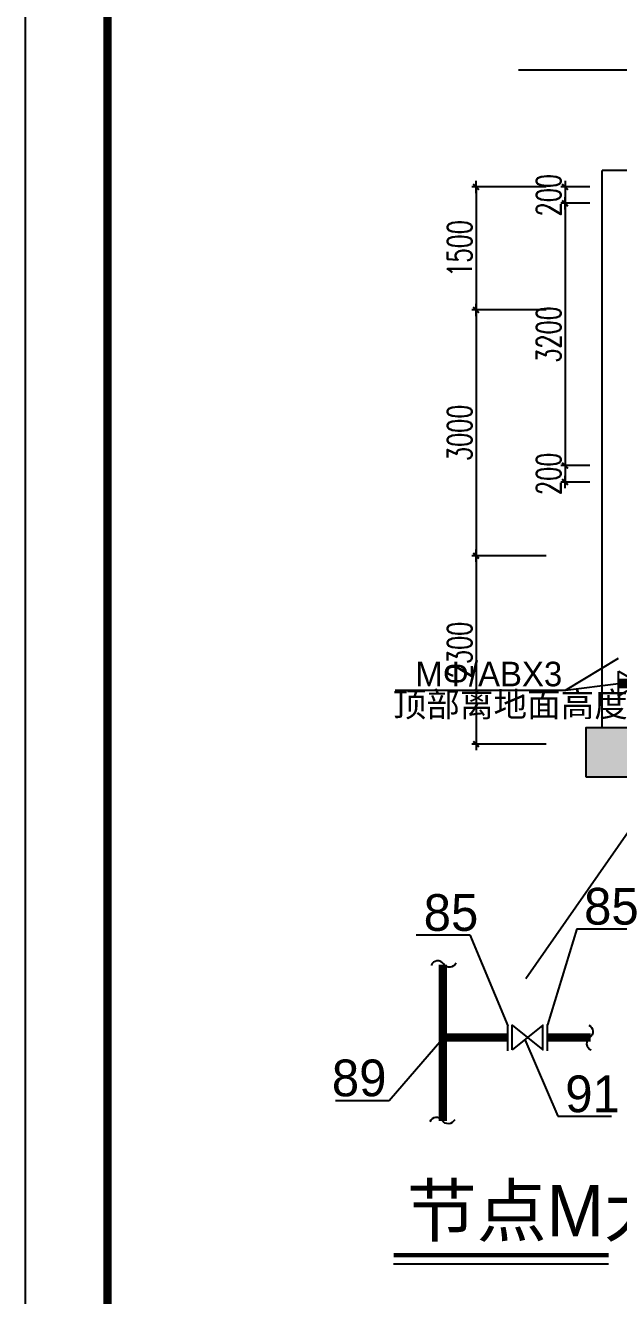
# Model space of a CAD drawing. Header units: millimetres. Extents: x 10779125 to 11142123, y -372083 to -144871.
# Drawn here: x 10950853 to 10958082, y -292356 to -276858 of the extents above; entities that cross this region are included whole.
import ezdxf

# ---------------------------------------------------------------- set-up
doc = ezdxf.new("R2010")
doc.units = ezdxf.units.MM
doc.header["$LTSCALE"] = 1000
doc.header["$MEASUREMENT"] = 0
doc.layers.get('0').update_dxf_attribs({"color": 255, "linetype": 'CONTINUOUS'})
for name, color, linetype in [('8', 8, 'CONTINUOUS'), ('_标注', 7, 'CONTINUOUS'), ('PUB_HATCH', 8, 'CONTINUOUS'), ('TAB', 7, 'CONTINUOUS'), ('WW_PJ', 7, 'CONTINUOUS'), ('接水图层', 7, 'CONTINUOUS'), ('灭火器', 6, 'CONTINUOUS')]:
    doc.layers.add(name, color=color, linetype=linetype)
doc.styles.add('C3', font='txt_____.ttf', dxfattribs={"width": 0.75, "bigfont": 'HZTXT'})
doc.styles.add('FHZ', font='romans', dxfattribs={"width": 0.67, "bigfont": 'fhztxt'})
doc.styles.get("Standard").update_dxf_attribs({"font": 'symbol.ttf'})

# ---------------------------------------------------------------- blocks, each defined once
blk = doc.blocks.new('_FZH')
blk.add_lwpolyline([(-0.5, -0.5), (0.5, -0.5), (0.5, 0.5), (-0.5, 0.5)], close=True)
at = {"layer": 'PUB_HATCH'}
blk.add_solid([(-0.5, -0.5), (0.5, -0.5), (-0.5, 0.5), (0.5, 0.5)], dxfattribs=at)
blk = doc.blocks.new('MHQ')
at = {"layer": '灭火器'}
blk.add_hatch(color=8, dxfattribs=at).paths.add_polyline_path([(200, 0), (200, 100), (100, 100), (100, 0)])
for p, q in [((0, 0), (150, 260)), ((300, 0), (150, 260)), ((300, 0), (0, 0)), ((100, 0), (100, 100)), ((100, 100), (200, 100)), ((200, 100), (200, 0))]:
    blk.add_line(p, q, dxfattribs=at)
blk = doc.blocks.new('_DIMX')
at = {"color": 8}
blk.add_line((-150, 0), (150, 0), dxfattribs=at)
at = {"color": 8, "const_width": 50}
blk.add_lwpolyline([(-70, -70), (70, 70)], dxfattribs=at)
blk = doc.blocks.new('tk')
blk.add_lwpolyline([(3470009, -88473), (3470009, -4373), (3529409, -4373), (3529409, -88473)], close=True)
at = {"const_width": 100}
blk.add_lwpolyline([(3528409, -6873), (3528409, -87473), (3471009, -87473), (3471009, -6873)], close=True, dxfattribs=at)
blk = doc.blocks.new('$VA002_1')
blk.add_lwpolyline([(-0.5, 0.4), (-0.5, -0.4), (0.5, 0.4), (0.5, -0.4)], close=True)
at = {"style": 'C3', "width": 0.75, "flags": 1}
for tag, p in [('UNIT', (0, 0)), ('SPEC', (0, -0.002)), ('WHAT', (0, -0.003))]:
    blk.add_attdef(tag, p, '', height=0.001, dxfattribs=at)
blk = doc.blocks.new('$DGFH')
blk.add_lwpolyline([(0.07, -1.01, -0.575183), (0, 0, 0.604745), (-0.11, 1.01, 16.924828)], format="xyb")

msp = doc.modelspace()

# ---------------------------------------------------------------- linework, layer by layer
at = {"color": 4}
for p, q in [((10957436.6, -284969.2, 0), (10958082.5, -284577.1, 0)), ((10955361, -284969.2, 0), (10957436.6, -284969.2, 0)), ((10957436.6, -284969.2, 0), (10958082.5, -284888.1, 0))]:
    msp.add_line(p, q, dxfattribs=at)
at = {"layer": '8', "color": 8}
for p in [(10957882.5, -285427.3, 0), (10972598.2, -278629.1, 0)]:
    msp.add_line(p, (10957882.5, -278629.1, 0), dxfattribs=at)
at = {"layer": '8', "color": 8, "elevation": 0}
msp.add_lwpolyline([(10964554.5, -277405.7), (10956864.4, -277405.7)], dxfattribs=at)
at = {"layer": '_标注'}
for p, q in [((10957199.9, -278829.1, 0), (10956295.9, -278829.1, 0)), ((10956345.9, -278829.6, 0), (10956345.9, -280328.6, 0)), ((10957731.4, -278829.1, 0), (10957380.3, -278829.1, 0)), ((10957430.3, -278828.6, 0), (10957430.3, -278828.1, 0)), ((10957430.3, -278829.1, 0), (10957430.3, -279029.1, 0)), ((10957731.4, -279029.1, 0), (10957380.3, -279029.1, 0)), ((10957731.4, -279029.1, 0), (10957380.3, -279029.1, 0)), ((10957430.3, -279029.6, 0), (10957430.3, -279030.1, 0)), ((10957430.3, -279029.6, 0), (10957430.3, -282228.6, 0)), ((10957199.9, -280329.1, 0), (10956295.9, -280329.1, 0)), ((10957199.9, -280329.1, 0), (10956295.9, -280329.1, 0)), ((10956345.9, -280329.6, 0), (10956345.9, -283328.6, 0)), ((10957731.4, -282229.1, 0), (10957380.3, -282229.1, 0)), ((10957731.4, -282229.1, 0), (10957380.3, -282229.1, 0)), ((10957430.3, -282228.6, 0), (10957430.3, -282228.1, 0)), ((10957430.3, -282229.1, 0), (10957430.3, -282429.1, 0)), ((10957731.4, -282429.1, 0), (10957380.3, -282429.1, 0)), ((10957430.3, -282429.6, 0), (10957430.3, -282430.1, 0)), ((10960682.5, -283131.7, 0), (10956953.1, -288489.5)), ((10957199.9, -283329.1, 0), (10956295.9, -283329.1, 0)), ((10957199.9, -283329.1, 0), (10956295.9, -283329.1, 0)), ((10956345.9, -283329.6, 0), (10956345.9, -285626.8, 0)), ((10957199.9, -285627.3, 0), (10956295.9, -285627.3, 0))]:
    msp.add_line(p, q, dxfattribs=at)
at = {"layer": 'TAB', "color": 3, "linetype": 'Continuous'}
for p, q in [((10957571.9, -287879.5), (10957218, -289051.7)), ((10957571.9, -287879.5), (10958226, -287879.5)), ((10955617.1, -287955.7), (10956271.1, -287955.7)), ((10956271.1, -287955.7), (10956731.6, -289064.6)), ((10956730.1, -289047.3), (10956730.1, -289369.7)), ((10957213.1, -289047.3), (10957213.1, -289369.7)), ((10955285.1, -289973.7), (10955928.4, -289229.5)), ((10956938.5, -289231.6), (10957342.4, -290168.2)), ((10954631, -289973.7), (10955285.1, -289973.7)), ((10957342.4, -290168.2), (10957996.4, -290168.2))]:
    msp.add_line(p, q, dxfattribs=at)
at = {"layer": 'TAB', "color": 3, "linetype": 'Continuous', "const_width": 101.2}
for points in [[(10955940.7, -290225.2), (10955940.7, -288316.7)], [(10956730.1, -289205.1), (10955940.7, -289205.1)], [(10957741.4, -289205.1), (10957213.1, -289205.1)]]:
    msp.add_lwpolyline(points, dxfattribs=at)
at = {"layer": '接水图层'}
msp.add_line((10955339.8, -291968.1), (10957961.3, -291968.1), dxfattribs=at)
at = {"layer": '接水图层', "const_width": 50}
msp.add_lwpolyline([(10955339.8, -291862.4), (10957961.3, -291862.4)], dxfattribs=at)

# ---------------------------------------------------------------- block references
at = {"layer": '8', "color": 8, "xscale": 600, "yscale": 600, "zscale": 600}
msp.add_blockref('_FZH', (10957982.5, -285727.3), dxfattribs=at)
at = {"layer": '_标注'}
msp.add_blockref('tk', (7480844.2, -260359.8), dxfattribs=at)
at = {"layer": '_标注', "xscale": 0.5, "yscale": 0.5, "zscale": 0.5}
for p, rotation in [((10956345.9, -278829.1, 0), 90), ((10957430.3, -278829.1, 0), 270), ((10957430.3, -279029.1, 0), 90), ((10957430.3, -279029.1, 0), 90), ((10956345.9, -280329.1, 0), 270), ((10956345.9, -280329.1, 0), 90), ((10957430.3, -282229.1, 0), 270), ((10957430.3, -282229.1, 0), 270), ((10957430.3, -282429.1, 0), 90), ((10956345.9, -283329.1, 0), 270), ((10956345.9, -283329.1, 0), 90), ((10956345.9, -285627.3, 0), 270)]:
    msp.add_blockref('_DIMX', p, dxfattribs=dict(at, rotation=rotation))
at = {"layer": 'TAB', "color": 3, "linetype": 'Continuous', "xscale": -375, "yscale": 375, "zscale": 375, "rotation": 180}
msp.add_blockref('$VA002_1', (10956971.6, -289205.1), dxfattribs=at)
at = {"layer": 'WW_PJ', "xscale": 150, "yscale": 150, "zscale": 150}
for p, rotation in [((10955949.8, -288309.7), 90), ((10957730.7, -289207), 180), ((10955933.8, -290220.3), 90)]:
    msp.add_blockref('$DGFH', p, dxfattribs=dict(at, rotation=rotation))
at = {"layer": '灭火器', "rotation": 270}
msp.add_blockref('MHQ', (10958082.5, -284738.1, 0), dxfattribs=at)

# ---------------------------------------------------------------- texts
at = {"color": 4}
for s, p in [('MF/ABC3', (10955604.3, -284921.6, 0)), ('顶部离地面高度1.5m', (10955330.8, -285293, 0))]:
    msp.add_text(s, height=300, dxfattribs=at).set_placement(p)
at = {"layer": '_标注', "color": 7, "char_height": 300, "attachment_point": 5, "rotation": 90, "style": 'FHZ'}
for s, insert in [('\\A1;200', (10957230.3, -278929.1, 0)), ('\\A1;1500', (10956145.9, -279579.1, 0)), ('\\A1;3200', (10957230.3, -280629.1, 0)), ('\\A1;3000', (10956145.9, -281829.1, 0)), ('\\A1;200', (10957230.3, -282329.1, 0)), ('\\A1;2300', (10956145.9, -284478.2, 0))]:
    msp.add_mtext(s, dxfattribs=dict(at, insert=insert))
at = {"layer": 'TAB', "color": 3, "linetype": 'Continuous'}
for s, p in [('85', (10955707, -287905.5)), ('85', (10957661.9, -287829.2)), ('89', (10954587.8, -289923.5)), ('91', (10957432.3, -290118))]:
    msp.add_text(s, height=447.9, dxfattribs=at).set_placement(p)
at = {"layer": '接水图层'}
msp.add_text('节点M大样', height=625, dxfattribs=at).set_placement((10955502.3, -291632.4))

doc.saveas('drawing.dxf')
